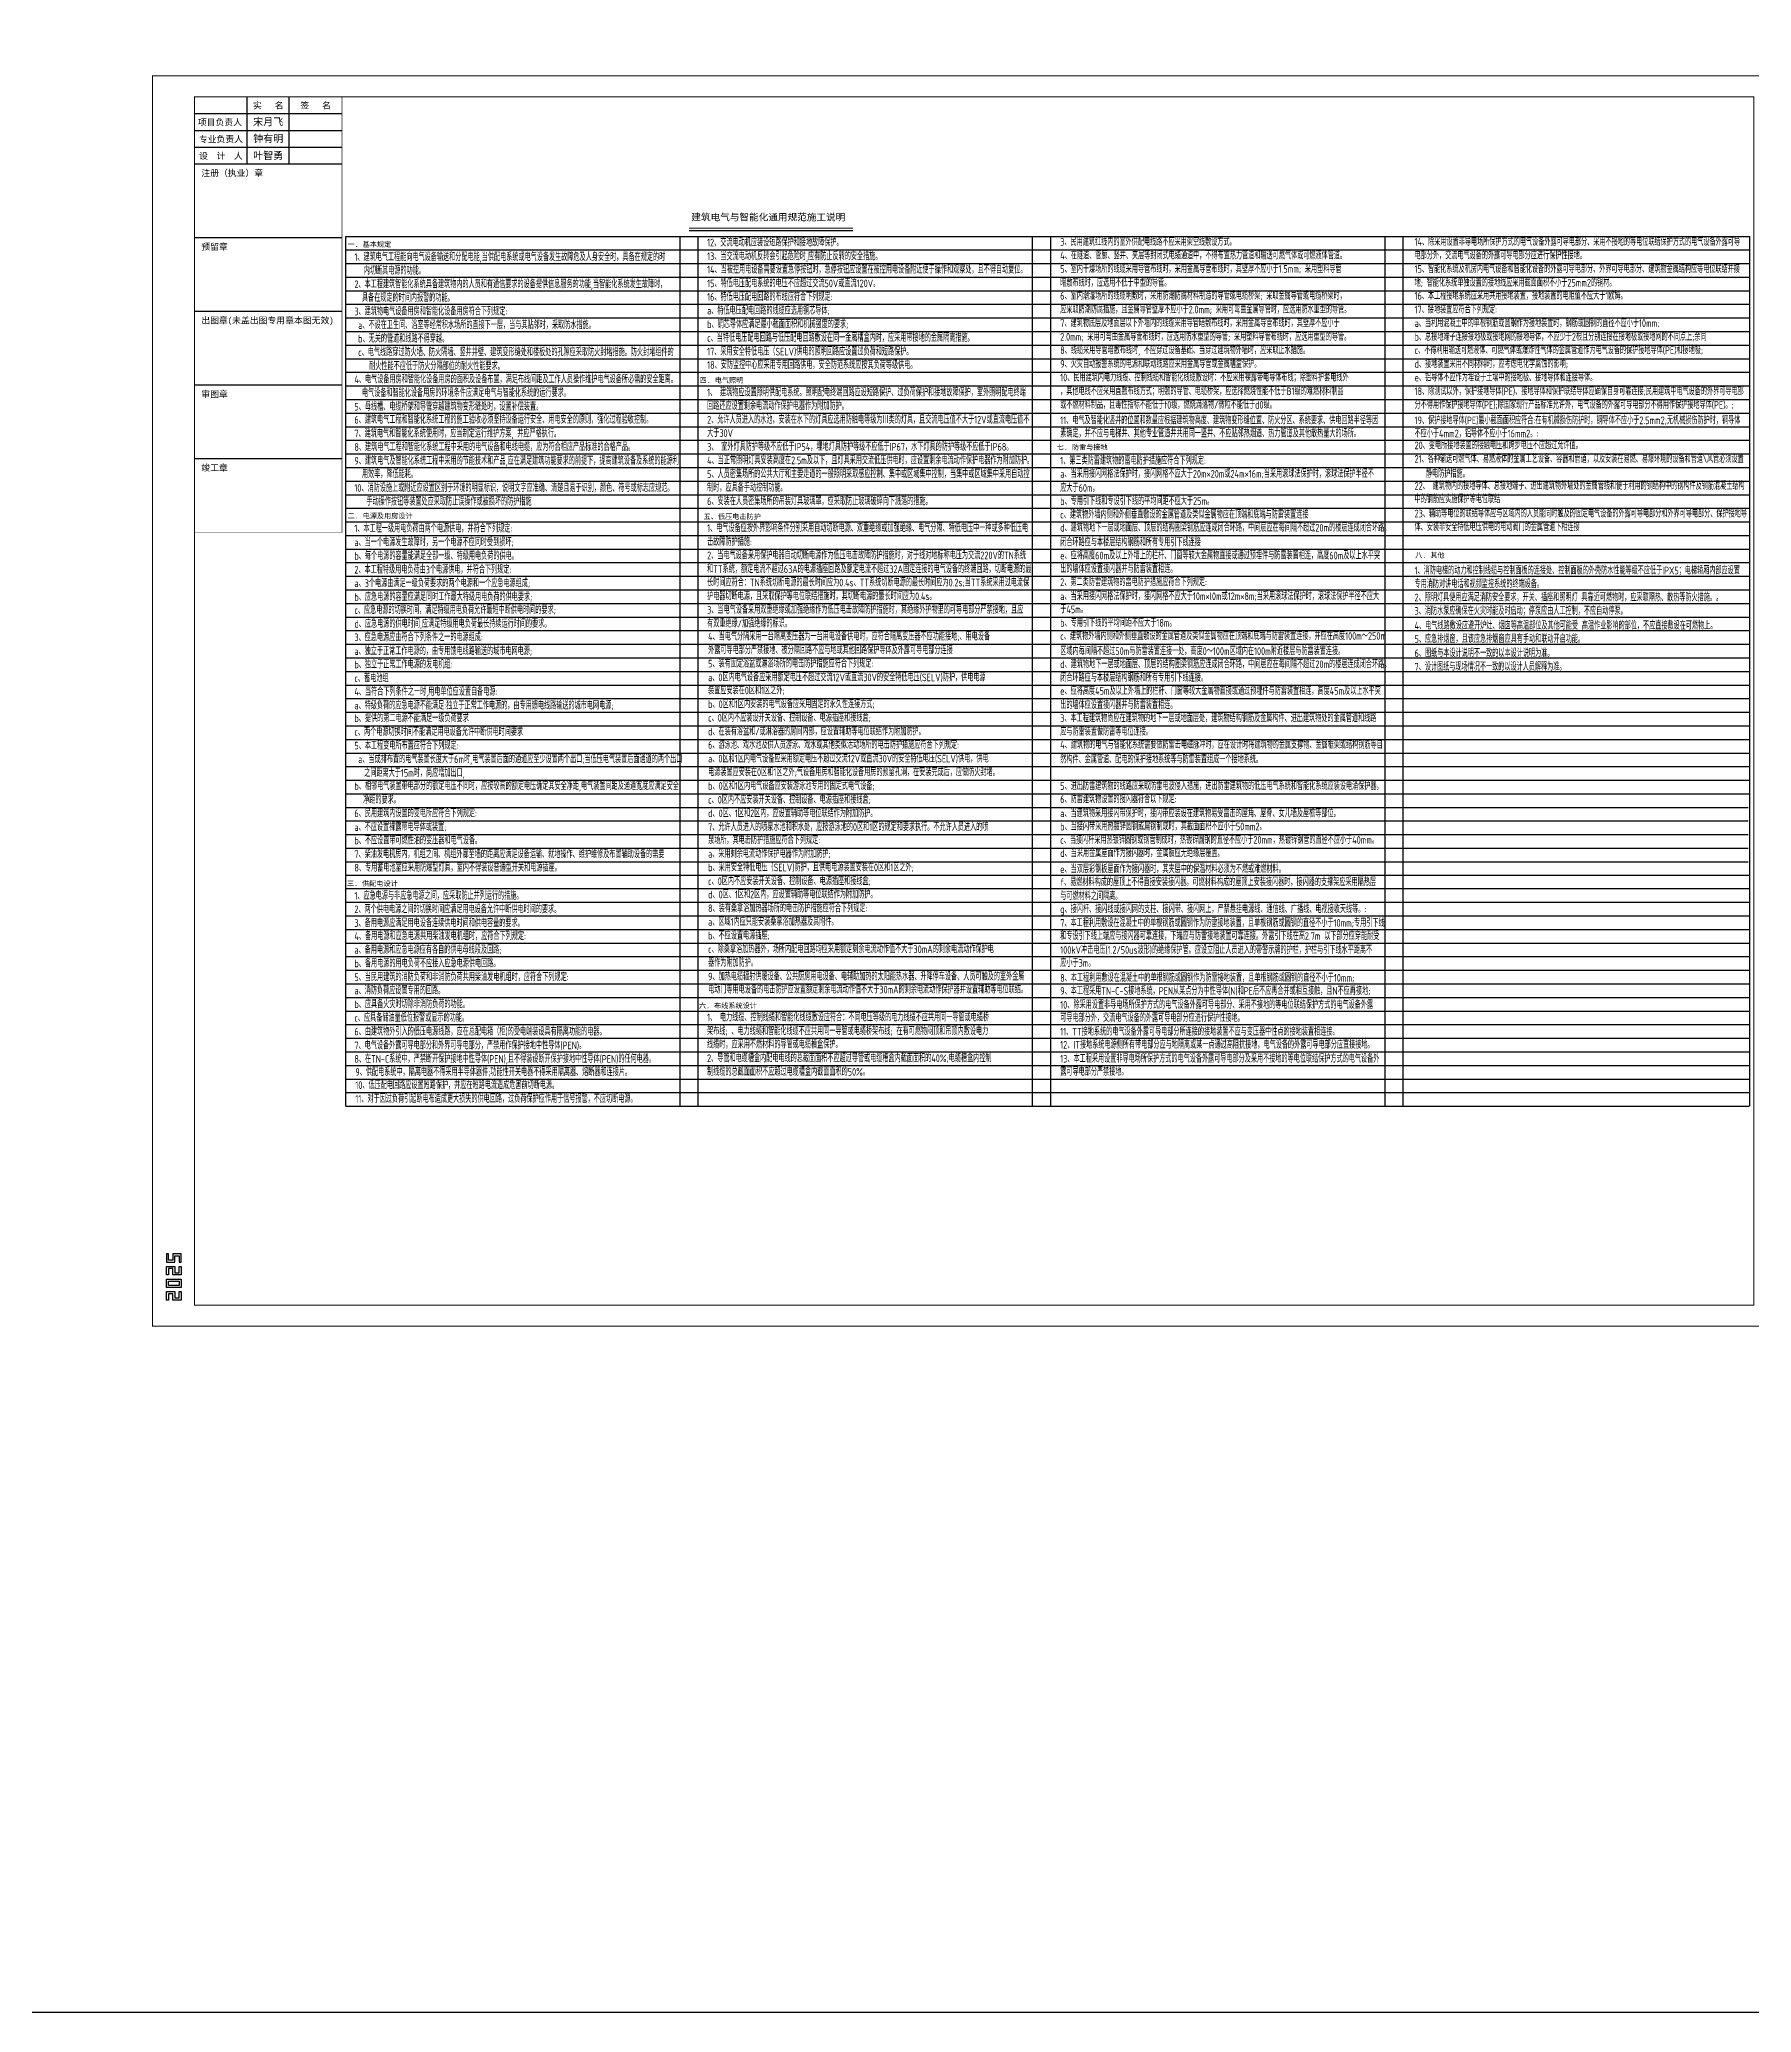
# Model space of a CAD drawing. Extents: x -1396510 to 1250330, y -1892470 to 1623980.
# Drawn here: x -1212194 to -1130832, y -330130 to -236395 of the extents above; entities that cross this region are included whole.
import ezdxf
from ezdxf.enums import TextEntityAlignment as Align

# ---------------------------------------------------------------- set-up
doc = ezdxf.new("R2010")
doc.units = 0
doc.header["$LTSCALE"] = 1000
doc.header["$MEASUREMENT"] = 0
doc.layers.get('Defpoints').update_dxf_attribs({"color": 210})
for name, color, linetype in [('0-cxFrame', 155, 'Continuous'), ('qianming', 155, 'Continuous'), ('电气-文字', 7, 'Continuous')]:
    doc.layers.add(name, color=color, linetype=linetype)
doc.layers.add('0-cxText', color=131, linetype='Continuous', lineweight=25)
doc.layers.add('电气-辅助线', color=8, linetype='Continuous', plot=False)
doc.styles.add('cx_biaoti', font='')
doc.styles.add('cx_tuming', font='simhei.ttf')
doc.styles.add('cx_tuqian1', font='')
doc.styles.get("Standard").update_dxf_attribs({"font": 'gbenor.shx', "bigfont": 'gbcbig.shx'})
doc.styles.add('图框宋体', font='', dxfattribs={"width": 0.75})
doc.styles.add('黑体', font='simhei.ttf', dxfattribs={"height": 12})
doc.styles.get('cx_biaoti').set_extended_font_data('SimSun')
doc.styles.get('cx_tuqian1').set_extended_font_data('SimSun')
doc.styles.get('图框宋体').set_extended_font_data('SimSun')

# ---------------------------------------------------------------- blocks, each defined once
blk = doc.blocks.new('zjcx_lan_xinxi(Dragon)')
for p, q in [((7000, -3200), (0, -3200)), ((7000, -6700), (0, -6700)), ((7000, -10200), (0, -10200)), ((7000, -13700), (0, -13700)), ((7000, -17200), (0, -17200))]:
    blk.add_line(p, q)
at = {"const_width": 25}
blk.add_lwpolyline([(0, -20700), (7000, -20700), (7000, 0), (0, 0)], close=True, dxfattribs=at)
for points in [[(2500, -3200), (2500, 0)], [(4500, -3200), (4500, 0)], [(0, -800), (7000, -800)], [(0, -1600), (7000, -1600)], [(0, -2400), (7000, -2400)]]:
    blk.add_lwpolyline(points)
for points in [[(7000, -3200), (7000, 0)], [(0, -3200), (7000, -3200)], [(0, -20700), (7000, -20700), (7000, -3200)], [(0, -20700), (7000, -20700)]]:
    blk.add_lwpolyline(points, dxfattribs=at)
at = {"style": '图框宋体'}
for s, p in [('实   名', (3500, -400)), ('签   名', (5750, -400)), ('项目负责人', (1204, -1200)), ('专业负责人', (1250, -2000)), ('设  计  人', (1250, -2800))]:
    blk.add_text(s, height=300, dxfattribs=at).set_placement(p, align=Align.MIDDLE)
for s, p in [('注册（执业）章', (318, -3771)), ('预留章', (318, -7271)), ('出图章(未盖出图专用章本图无效)', (318, -10771)), ('审图章', (318, -14271)), ('竣工章', (318, -17771))]:
    blk.add_text(s, height=300, dxfattribs=at).set_placement(p)
blk = doc.blocks.new('T-信息(Dragon)')
at = {"layer": '0-cxFrame'}
blk.add_blockref('zjcx_lan_xinxi(Dragon)', (0, 0), dxfattribs=at)
at = {"layer": 'qianming', "color": 3, "style": 'cx_biaoti'}
for s, p in [('宋月飞', (3497, -1185)), ('钟有明', (3497, -1985)), ('叶智勇', (3497, -2785))]:
    blk.add_text(s, height=350, dxfattribs=at).set_placement(p, align=Align.MIDDLE_CENTER)
blk = doc.blocks.new('TK22.A1 L(Dragon)')
at = {"layer": '0-cxFrame', "color": 7, "const_width": 0.5}
blk.add_lwpolyline([(0, 0), (-841, 0), (-841, 594), (0, 594)], close=True, dxfattribs=at)
at = {"layer": '0-cxFrame', "const_width": 0.5}
blk.add_lwpolyline([(-80, 10), (-821, 10), (-821, 584), (-80, 584)], close=True, dxfattribs=at)
at = {"layer": 'Defpoints', "color": 2}
for points in [[(-833.37, 34.37), (-834.37, 34.37), (-834.37, 30.37), (-830.37, 30.37), (-830.37, 33.37), (-828.37, 33.37), (-828.37, 30.37), (-827.37, 30.37), (-827.37, 34.37), (-831.37, 34.37), (-831.37, 31.37), (-833.37, 31.37), (-833.37, 34.37)], [(-833.37, 24.37), (-834.37, 24.37), (-834.37, 28.37), (-830.37, 28.37), (-830.37, 25.37), (-828.37, 25.37), (-828.37, 28.37), (-827.37, 28.37), (-827.37, 24.37), (-831.37, 24.37), (-831.37, 27.37), (-833.37, 27.37), (-833.37, 24.37)], [(-833.37, 12.37), (-834.37, 12.37), (-834.37, 16.37), (-830.37, 16.37), (-830.37, 13.37), (-828.37, 13.37), (-828.37, 16.37), (-827.37, 16.37), (-827.37, 12.37), (-831.37, 12.37), (-831.37, 15.37), (-833.37, 15.37), (-833.37, 12.37)]]:
    blk.add_lwpolyline(points, dxfattribs=at)
for points in [[(-834.37, 18.37), (-834.37, 22.37), (-827.37, 22.37), (-827.37, 18.37)], [(-833.37, 19.37), (-833.37, 21.37), (-828.37, 21.37), (-828.37, 19.37)]]:
    blk.add_lwpolyline(points, close=True, dxfattribs=at)
at = {"layer": '0-cxFrame', "xscale": 0.01, "yscale": 0.01, "zscale": 0.01}
blk.add_blockref('T-信息(Dragon)', (-821, 584), dxfattribs=at)
at = {"style": '黑体', "flags": 4}
blk.add_attdef('图幅', text='', height=3.3, dxfattribs=at).set_placement((-40, 3), align=Align.RIGHT)
at = {"layer": '0-cxText', "flags": 4}
for tag, height, style, p in [('建设单位', 3.5, 'cx_tuming', (-45, 240)), ('项目名称', 3.5, 'cx_tuming', (-45, 210)), ('子项名称', 3.5, 'cx_tuming', (-45, 180)), ('工程编号', 3.3, 'cx_tuqian1', (-35, 165)), ('图名1', 3.5, 'cx_tuming', (-45, 87)), ('图名2', 3.5, 'cx_tuming', (-45, 79)), ('图名3', 3.5, 'cx_tuming', (-45, 71)), ('出图日期', 3.3, 'cx_tuqian1', (-39, 60)), ('专业', 3.3, 'cx_tuqian1', (-55, 52)), ('图号', 3.3, 'cx_tuqian1', (-55, 44)), ('版次', 3.3, 'cx_tuqian1', (-20, 44))]:
    blk.add_attdef(tag, text='', height=height, dxfattribs=dict(at, style=style)).set_placement(p, align=Align.MIDDLE)
at = {"layer": 'Defpoints', "color": 6, "flags": 4}
for tag, height, style, p in [('tufu', 3.3, '黑体', (-12, 12)), ('dwfname', 4, 'cx_tuqian1', (-80, 3))]:
    blk.add_attdef(tag, text='', height=height, dxfattribs=dict(at, style=style)).set_placement(p, align=Align.RIGHT)

msp = doc.modelspace()

# ---------------------------------------------------------------- linework, layer by layer
at = {"color": 1}
msp.add_lwpolyline([(-1396510, 286425.9), (-951874.9, 286425.9), (-951874.9, -330130), (-1396510, -330130)], close=True, dxfattribs=at)
at = {"layer": '电气-文字'}
msp.add_line((-1181324.3, -245465.2, 39356.5), (-1173540.1, -245465.2, 39356.5), dxfattribs=at)
at = {"layer": '电气-文字', "const_width": 36.3, "elevation": 39356.5}
msp.add_lwpolyline([(-1181324.3, -245362.3), (-1173540.1, -245362.3)], dxfattribs=at)
at = {"layer": '电气-辅助线'}
for p, q in [((-1197638.5, -287067.6, 78614.9), (-1197638.5, -245748.3, 78614.9)), ((-1197638.5, -245748.5, 78614.9), (-1130920, -245748.5, 57042.7)), ((-1197638.5, -246394.4, 78614.9), (-1130920, -246394.4, 57042.7)), ((-1181749.7, -287067.6, 75760.6), (-1181749.7, -245748.5, 39307.5)), ((-1180887.5, -287067.6, 75760.6), (-1180887.5, -245748.3, 39307.5)), ((-1164998.7, -287067.6, 72895.6), (-1164998.7, -245748.5)), ((-1164136.6, -287067.6, 72895.7), (-1164136.6, -245748.3)), ((-1148244.1, -287067.6, 72895.6), (-1148244.1, -245748.5)), ((-1147381.9, -287067.6, 72895.7), (-1147381.9, -245748.3)), ((-1130920, -287067.7, 129938.4), (-1130920, -245748.5, 57042.7)), ((-1197638.5, -247040.4, 78614.9), (-1130920, -247040.4, 57042.7)), ((-1197638.5, -247686.3, 78614.9), (-1130920, -247686.3, 57042.7)), ((-1197638.5, -248332.2, 78614.9), (-1130920, -248332.2, 57042.7)), ((-1197638.5, -248978.1, 78614.9), (-1130920, -248978.1, 57042.7)), ((-1197638.5, -249624.1, 78614.9), (-1130920, -249624.1, 57042.7)), ((-1197638.5, -250270, 78614.9), (-1130920, -250270, 57042.7)), ((-1197638.5, -250915.9, 78614.9), (-1130920, -250915.9, 57042.7)), ((-1197638.5, -251561.8, 78614.9), (-1130920, -251561.8, 57042.7)), ((-1197638.5, -252207.8, 78614.9), (-1130920, -252207.8, 57042.7)), ((-1197638.5, -252853.7, 78614.9), (-1130920, -252853.7, 57042.7)), ((-1197638.5, -253499.6, 78614.9), (-1130920, -253499.6, 57042.7)), ((-1197638.5, -254145.6, 78614.9), (-1130920, -254145.6, 57042.7)), ((-1197638.5, -254791.5, 78614.9), (-1130920, -254791.5, 57042.7)), ((-1197638.5, -255437.4, 78614.9), (-1130920, -255437.4, 57042.7)), ((-1197638.5, -256083.3, 78614.9), (-1130920, -256083.3, 57042.7)), ((-1197638.5, -256729.3, 78614.9), (-1130920, -256729.3, 57042.7)), ((-1197638.5, -257375.2, 78614.9), (-1130920, -257375.2, 57042.7)), ((-1197638.5, -258021.1, 78614.9), (-1130920, -258021.1, 57042.7)), ((-1197638.5, -258667, 78614.9), (-1130920, -258667, 57042.7)), ((-1197638.5, -259313, 78614.9), (-1130920, -259313, 57042.7)), ((-1197638.5, -259958.9, 78614.9), (-1130920, -259958.9, 57042.7)), ((-1197638.5, -260604.8, 78614.9), (-1130920, -260604.8, 57042.7)), ((-1197638.5, -261250.7, 78614.9), (-1130920, -261250.7, 57042.7)), ((-1197638.5, -261896.7, 78614.9), (-1130920, -261896.7, 57042.7)), ((-1197638.5, -262542.6, 78614.9), (-1130920, -262542.6, 57042.7)), ((-1197638.5, -263188.5, 78614.9), (-1130920, -263188.5, 57042.7)), ((-1197638.5, -263834.4, 78614.9), (-1130920, -263834.4, 57042.7)), ((-1197638.5, -264480.4, 78614.9), (-1130920, -264480.4, 57042.7)), ((-1197638.5, -265126.3, 78614.9), (-1130920, -265126.3, 57042.7)), ((-1197638.5, -265772.2, 78614.9), (-1130920, -265772.2, 57042.7)), ((-1197638.5, -266418.2, 78614.9), (-1130920, -266418.2, 57042.7)), ((-1197638.5, -267064.1, 78614.9), (-1130920, -267064.1, 57042.7)), ((-1197638.5, -267710, 78614.9), (-1130920, -267710, 57042.7)), ((-1197638.5, -268355.9, 78614.9), (-1130920, -268355.9, 57042.7)), ((-1197638.5, -269001.9, 78614.9), (-1130920, -269001.9, 57042.7)), ((-1197638.5, -269647.8, 78614.9), (-1130920, -269647.8, 57042.7)), ((-1197638.5, -270293.7, 78614.9), (-1130920, -270293.7, 57042.7)), ((-1197638.5, -270939.6, 78614.9), (-1130920, -270939.6, 57042.7)), ((-1197638.5, -271585.6, 78614.9), (-1130920, -271585.6, 57042.7)), ((-1197638.5, -272231.5, 78614.9), (-1130920, -272231.5, 57042.7)), ((-1197638.5, -272877.4, 78614.9), (-1130985.7, -272877.4, 78614.9)), ((-1197638.5, -273523.3, 78614.9), (-1130985.7, -273523.3, 78614.9)), ((-1197638.5, -274169.3, 78614.9), (-1130985.7, -274169.3, 78614.9)), ((-1197638.5, -274815.2, 78614.9), (-1130985.7, -274815.2, 78614.9)), ((-1197638.5, -275461.1, 78614.9), (-1130985.7, -275461.1, 78614.9)), ((-1197638.5, -276092.3, 78614.9), (-1130920, -276092.3, 57042.7)), ((-1197638.5, -276738.2, 78614.9), (-1130920, -276738.2, 57042.7)), ((-1197638.5, -277384.1, 78614.9), (-1130920, -277384.1, 57042.7)), ((-1197638.5, -278030.1, 78614.9), (-1130920, -278030.1, 57042.7)), ((-1197638.5, -278676, 78614.9), (-1130920, -278676, 57042.7)), ((-1197638.5, -279321.9, 78614.9), (-1130944.4, -279321.9, 57042.7)), ((-1197638.5, -279967.8, 78614.9), (-1130944.4, -279967.8, 57042.7)), ((-1197638.5, -280613.8, 78614.9), (-1130944.4, -280613.8, 57042.7)), ((-1197638.5, -281259.7, 78614.9), (-1130944.4, -281259.7, 57042.7)), ((-1197638.5, -281905.6, 78614.9), (-1130944.4, -281905.6, 57042.7)), ((-1197638.5, -282551.5, 78614.9), (-1130944.4, -282551.5, 57042.7)), ((-1197638.5, -283197.5, 78614.9), (-1130944.4, -283197.5, 57042.7)), ((-1197638.5, -283843.4, 78614.9), (-1130944.4, -283843.4, 57042.7)), ((-1197638.5, -284489.3, 78614.9), (-1130944.4, -284489.3, 57042.7)), ((-1197638.5, -285135.2, 78614.9), (-1130944.4, -285135.2, 57042.7)), ((-1197638.5, -285781.2, 78614.9), (-1130944.4, -285781.2, 57042.7)), ((-1197638.5, -286427.1, 78614.9), (-1130944.4, -286427.1, 57042.7)), ((-1197638.5, -287067.6, 78614.9), (-1130944.4, -287067.6, 57042.7))]:
    msp.add_line(p, q, dxfattribs=at)

# ---------------------------------------------------------------- block references
at = {"layer": '0-cxFrame', "xscale": 100, "yscale": 100, "zscale": 100}
msp.add_blockref('TK22.A1 L(Dragon)', (-1122720, -297520), dxfattribs=at)

# ---------------------------------------------------------------- texts
at = {"layer": '电气-文字', "style": '黑体'}
msp.add_text('建筑电气与智能化通用规范施工说明', height=326.592, dxfattribs=at).set_placement((-1181214.8, -244999.2, 78614.9))
at = {"layer": '电气-文字', "color": 6, "style": '黑体'}
for s, p in [('一. 基本规定', (-1197553.2, -246247.9, 78614.9)), ('四. 电气照明', (-1180819.8, -252705, 78614.9)), ('七. 防雷与接地', (-1163847.6, -255884.5, 78614.9)), ('二. 电源及用房设计', (-1197553.2, -259148.3, 78614.9)), (' 五、低压电击防护', (-1180819.8, -259180.6, 78614.9)), ('八. 其他', (-1146814.8, -261018.1, 78614.9)), ('三. 供配电设计', (-1197582.3, -276610.1, 78614.9)), ('六. 布线系统设计', (-1180852.7, -282417.9, 78614.9))]:
    msp.add_text(s, height=242.22, dxfattribs=at).set_placement(p)
at = {"layer": '电气-文字', "ltscale": 99, "width": 0.8}
for s, height, p in [('1、建筑电气工程能向电气设备输送和分配电能,当供配电系统或电气设备发生故障危及人身安全时，具备在规定的时', 363.334, (-1197227.3, -246915.2, 78614.9)), ('12、交流电动机应装设短路保护和接地故障保护。', 363.334, (-1180465, -246222.6, 78614.9)), ('13、当交流电动机反转会引起危险时,应有防止反转的安全措施。', 363.334, (-1180465, -246876.7, 78614.9)), ('3、民用建筑红线内的室外供配电线路不应采用架空线敷设方式。', 363.334, (-1163684.5, -246191.8, 78614.9)), ('4、在隧道、管廊、竖井、夹层等封闭式电缆通道中，不得布置热力管道和输送可燃气体或可燃液体管道。', 363.334, (-1163684.5, -246836.8, 78614.9)), ('14、除采用设置非导电场所保护方式的电气设备外露可导电部分、采用不接地的等电位联结保护方式的电气设备外露可导', 363.334, (-1146846.3, -246191.8, 78614.9)), ('电部分外，交流电气设备的外露可导电部分应进行保护性接地。', 363.334, (-1146846.3, -246836.8, 78614.9)), ('内切断其电源的功能。', 363.33, (-1196782.8, -247561.1, 78614.9)), ('14、当被控用电设备需要设置急停按钮时，急停按钮应设置在被控用电设备附近便于操作和观察处，且不得自动复位。', 363.334, (-1180465, -247510.9, 78614.9)), ('5、室内干燥场所的线缆采用导管布线时，采用金属导管布线时，其壁厚不应小于1.5mm; 采用塑料导管', 363.334, (-1163684.5, -247480.1, 78614.9)), ('15、智能化系统及机房内电气设备和智能化设备的外露可导电部分、外界可导电部分、建筑物金属结构应等电位联结并接', 363.334, (-1146846.3, -247480.1, 78614.9)), ('15、特低电压配电系统的电压不应超过交流50V或直流120V。', 363.334, (-1180465, -248164, 78614.9)), ('暗敷布线时，应选用不低于中型的导管。', 363.334, (-1163684.5, -248134.1, 78614.9)), ('6、室内潮湿场所的线缆明敷时，采用防潮防腐材料制造的导管或电缆桥架; 采取金属导管或电缆桥架时，', 363.334, (-1163684.5, -248754.7, 78614.9)), ('地; 智能化系统单独设置的接地线应采用截面面积不小于25mm2的铜材。  ', 363.334, (-1146846.3, -248134.1, 78614.9)), ('16、本工程接地系统应采用共用接地装置，接地装置的电阻值不应大于1欧姆。', 363.334, (-1146846.3, -248754.7, 78614.9)), ('3、建筑物电气设备用房和智能化设备用房符合下列规定:', 363.334, (-1197227.3, -249498.9, 78614.9)), ('16、特低电压配电回路的布线应符合下列规定: ', 363.334, (-1180465, -248807.2, 78614.9)), ('a、特低电压配电回路的线缆应选用铜芯导体;', 363.334, (-1180465, -249461.3, 78614.9)), ('应采取防潮防腐措施，且金属导管壁厚不应小于2.0mm; 采用可弯曲金属导管时，应选用防水重型的导管。', 363.334, (-1163684.5, -249407.9, 78614.9)), ('17、接地装置应符合下列规定:', 363.334, (-1146846.3, -249407.9, 78614.9)), ('b、铜芯导体应满足最小截面面积和机械强度的要求;', 363.334, (-1180465, -250109.1, 78614.9)), ('7、建筑物底层及地面层以下外墙内的线缆采用导管暗敷布线时，采用金属导管布线时，其壁厚不应小于', 363.334, (-1163684.5, -250051.1, 78614.9)), ('a、当利用混凝土中的单根钢筋或圆钢作为接地装置时，钢筋或圆钢的直径不应小于10mm;', 363.334, (-1146846.3, -250051.1, 78614.9)), ('17、采用安全特低电压（SELV)供电的照明回路应设置过负荷和短路保护。', 363.334, (-1180465, -251406.4, 78614.9)), ('c、当特低电压配电回路与低压配电回路敷设在同一金属槽盒内时，应采用带接地的金属隔离措施。', 363.334, (-1180465, -250752.3, 78614.9)), ('2.0mm; 采用可弯曲金属导管布线时，应选用防水重型的导管; 采用塑料导管布线时，应选用重型的导管。', 363.334, (-1163684.5, -250705.1, 78614.9)), ('8、线缆采用导管暗敷布线时, 不应穿过设备基础、当穿过建筑物外墙时，应采取止水措施。', 363.334, (-1163684.5, -251339.3, 78614.9)), ('c、不得利用输送可燃液体、可燃气体或爆炸性气体的金属管道作为电气设备的保护接地导体(PE)和接地极;', 363.334, (-1146846.3, -251339.3, 78614.9)), ('b、总接地端子连接接地极或接地网的接地导体，不应少于2根且分别连接在接地极或接地网的不同点上;余同', 363.334, (-1146846.3, -250705.1, 78614.9)), ('18、安防监控中心应采用专用回路供电，安全防范系统应按其负荷等级供电。', 363.334, (-1180465, -252042.3, 78614.9)), ('9、火灾自动报警系统的电源和联动线路应采用金属导管或金属槽盒保护。', 363.334, (-1163684.5, -251992.5, 78614.9)), ('d、接地装置采用不同材料时，应考虑电化学腐蚀的影响;', 363.334, (-1146846.3, -251992.5, 78614.9)), ('4、电气设备用房和智能化设备用房的面积及设备布置，满足布线间距及工作人员操作维护电气设备所必需的安全距离。', 363.334, (-1197227.3, -252725.9, 78614.9)), ('  电气设备和智能化设备用房的环境条件应满足电气与智能化系统的运行要求。', 363.334, (-1197227.3, -253369.1, 78614.9)), ('1、 建筑物应设置照明供配电系统。照明配电终端回路应设短路保护、过负荷保护和接地故障保护，室外照明配电终端', 363.334, (-1180465, -253346, 78614.9)), ('10、民用建筑内电力线缆、控制线缆和智能化线缆敷设时：不应采用裸露带电导体布线；除塑料护套电线外', 363.334, (-1163684.5, -252635.7, 78614.9)), ('，其他电线不应采用直敷布线方式；明敷的导管、电缆桥架，应选择燃烧性能不低于B1级的难燃材料制品', 363.334, (-1163684.5, -253289.8, 78614.9)), ('18、除测试以外，保护接地导体(PE)、接地导体和保护联结导体应确保自身可靠连接;民用建筑中电气设备的外界可导电部', 363.334, (-1146846.3, -253289.8, 78614.9)), ('e、铝导体不应作为埋设于土壤中的接地极、接地导体和连接导体。', 363.334, (-1146846.3, -252635.7, 78614.9)), ('5、母线槽、电缆桥架和导管穿越建筑物变形缝处时，设置补偿装置。', 363.334, (-1197227.3, -254023.2, 78614.9)), ('回路还应设置剩余电流动作保护电器作为附加防护。', 363.334, (-1180465, -253989.2, 78614.9)), ('或不燃材料制品，且毒性指标不能低于t0级，燃烧滴落物/微粒不能低于d0级。', 363.334, (-1163684.5, -253936.6, 78614.9)), ('分不得用作保护接地导体(PE);除国家现行产品标准允许外，电气设备的外露可导电部分不得用作保护接地导体(PE)。;', 363.334, (-1146846.3, -253936.6, 78614.9)), ('7、建筑电气和智能化系统使用时，应当制定运行维护方案, 并应严格执行。', 363.334, (-1197227.3, -255296.9, 78614.9)), ('6、建筑电气工程和智能化系统工程的施工验收必须坚持设备运行安全、用电安全的原则，强化过程验收控制。', 363.334, (-1197227.3, -254643.7, 78614.9)), ('大于30V', 363.33, (-1180465, -255277.4, 78614.9)), ('2、允许人员进入的水池，安装在水下的灯具应选用防触电等级为Ⅲ类的灯具，且交流电压值不大于12V或直流电压值不', 363.334, (-1180465, -254643.3, 78614.9)), ('11、电气及智能化竖井的位置和数量应根据建筑物高度、建筑物变形缝位置、防火分区、系统要求、供电回路半径等因', 363.334, (-1163684.5, -254672.2, 78614.9)), ('素确定，并不应与电梯井、其他专业管道井共用同一竖井、不应贴邻热烟道、热力管道及其他散热量大的场所。', 363.334, (-1163684.5, -255296.4, 78614.9)), ('19、保护接地导体(PE)最小截面面积应符合:在有机械损伤防护时，铜导体不应小于2.5mm2;无机械损伤防护时，铜导体', 363.334, (-1146846.3, -254672.2, 78614.9)), ('不应小于4mm2，铝导体不应小于16mm2。:', 363.334, (-1146846.3, -255296.4, 78614.9)), ('8、建筑电气工程和智能化系统工程中采用的电气设备和电线电缆，应为符合相应产品标准的合格产品。', 363.334, (-1197227.3, -255940.1, 78614.9)), ('3、 室外灯具防护等级不应低于IP54，埋地灯具防护等级不应低于IP67，水下灯具的防护等级不应低于IP68。', 363.334, (-1180465, -255930.6, 78614.9)), ('20、变电所接地装置的接触电压和跨步电压不应超过允许值。', 363.334, (-1146846.3, -255859.8, 78614.9)), ('9、建筑电气及智能化系统工程中采用的节能技术和产品,应在满足建筑功能要求的前提下，提高建筑设备及系统的能源利', 363.334, (-1197227.3, -256594.2, 78614.9)), ('  用效率，降低能耗。', 363.334, (-1197227.3, -257228.3, 78614.9)), ('4、当正常照明灯具安装高度在2.5m及以下，且灯具采用交流低压供电时，应设置剩余电流动作保护电器作为附加防护。', 363.334, (-1180465, -256573.8, 78614.9)), ('5、人员密集场所的公共大厅和主要走道的一般照明采取感应控制、集中或区域集中控制，当集中或区域集中采用自动控', 363.334, (-1180465, -257227.9, 78614.9)), ('1、第三类防雷建筑物的雷电防护措施应符合下列规定:', 363.334, (-1163684.5, -256588.1, 78614.9)), ('a、当采用接闪网格法保护时，接闪网格不应大于20m×20m或24m×16m;当采用滚球法保护时，滚球法保护半径不', 363.334, (-1163684.5, -257212.3, 78614.9)), ('   静电防护措施。', 363.33, (-1146846.3, -257206.2, 78614.9)), ('制时，应具备手动控制功能。', 363.334, (-1180465, -257872.9, 78614.9)), ('应大于60m。', 363.33, (-1163684.5, -257884.1, 78614.9)), ('22、 建筑物内的接地导体、总接地端子、进出建筑物外墙处的金属管线和便于利用的钢结构中的钢构件及钢筋混凝土结构', 363.334, (-1146846.3, -257783.5, 78614.9)), ('手动操作按钮等装置处应采取防止误操作或被损坏的防护措施', 363.334, (-1196654.9, -258532, 78614.9)), ('6、安装在人员密集场所的吊装灯具玻璃罩，应采取防止玻璃破碎向下溅落的措施。', 363.334, (-1180465, -258516.1, 78614.9)), ('b、专用引下线和专设引下线的平均间距不应大于25m。', 363.334, (-1163684.5, -258508.3, 78614.9)), ('23、辅助等电位的联结导体应与区域内的人员能同时触及的固定电气设备的外露可导电部分和外界可导电部分、保护接地导', 363.334, (-1146846.3, -259097.2, 78614.9)), ('中的钢筋应实施保护等电位联结', 363.334, (-1146846.3, -258417.6, 78614.9)), ('1、本工程一级用电负荷由两个电源供电，并符合下列规定:', 363.334, (-1197227.3, -259811.1, 78614.9)), ('1、电气设备应按外界影响条件分别采用自动切断电源、双重绝缘或加强绝缘、电气分隔、特低电压中一种或多种低压电', 363.334, (-1180465, -259790.7, 78614.9)), ('c、建筑物外墙内侧和外侧垂直敷设的金属管道及类似金属物应在顶端和底端与防雷装置连接', 363.334, (-1163684.5, -259148.8, 78614.9)), ('d、建筑物地下一层或地面层、顶层的结构圈梁钢筋应连成闭合环路，中间层应在每间隔不超过20m的楼层连成闭合环路。', 363.334, (-1163684.5, -259773, 78614.9)), ('体、安装非安全特低电压供电的电动阀门的金属管道下相连接', 363.334, (-1146846.3, -259740.4, 78614.9)), ('a、当一个电源发生故障时，另一个电源不应同时受到损坏;', 363.334, (-1197227.3, -260465.2, 78614.9)), ('击故障防护措施:', 363.33, (-1180465, -260443.9, 78614.9)), ('闭合环路应与本楼层结构钢筋和所有专用引下线连接', 363.334, (-1163684.5, -260467.4, 78614.9)), ('2、本工程特级用电负荷由3个电源供电，并符合下列规定:', 363.334, (-1197227.3, -261766.1, 78614.9)), ('b、每个电源的容量能满足全部一级、特级用电负荷的供电。', 363.334, (-1197227.3, -261112.9, 78614.9)), ('和TT系统，额定电流不超过63A的电源插座回路及额定电流不超过32A固定连接的电气设备的终端回路，切断电源的最', 363.334, (-1180465, -261741.2, 78614.9)), ('2、当电气设备采用保护电器自动切断电源作为低压电击故障防护措施时，对于线对地标称电压为交流220V的TN系统', 363.334, (-1180465, -261087.1, 78614.9)), ('出的墙体应设置接闪器并与防雷装置相连。', 363.334, (-1163684.5, -261732.1, 78614.9)), ('e、应将高度60m及以上外墙上的栏杆、门窗等较大金属物直接或通过预埋件与防雷装置相连，高度60m及以上水平突', 363.334, (-1163684.5, -261091.7, 78614.9)), ('a、3个电源由满足一级负荷要求的两个电源和一个应急电源组成; ', 363.334, (-1197227.3, -262409.3, 78614.9)), ('长时间应符合：TN系统切断电源的最长时间应为0.4s、TT系统切断电源的最长时间应为0.2s;当TT系统采用过电流保', 363.334, (-1180465, -262375.3, 78614.9)), ('2、第二类防雷建筑物的雷电防护措施应符合下列规定:', 363.334, (-1163684.5, -262356.4, 78614.9)), ('c、应急电源的切换时间，满足特级用电负荷允许最短中断供电时间的要求;', 363.334, (-1197227.3, -263683.9, 78614.9)), ('b、应急电源的容量应满足同时工作最大特级用电负荷的供电要求;', 363.334, (-1197227.3, -263063.4, 78614.9)), ('护电器切断电源，且采取保护等电位联结措施时，其切断电源的最长时间应为0.4s。', 363.334, (-1180465, -263028.5, 78614.9)), ('3、当电气设备采用双重绝缘或加强绝缘作为低压电击故障防护措施时，其绝缘外护物里的可导电部分严禁接地，且应', 363.334, (-1180465, -263671.7, 78614.9)), ('于45m。', 363.33, (-1163684.5, -263652.4, 78614.9)), ('a、当采用接闪网格法保护时，接闪网格不应大于10m×l0m或12m×8m;当采用滚球法保护时，滚球法保护半径不应大', 363.334, (-1163684.5, -263028.1, 78614.9)), ('d、应急电源的供电时间,应满足特级用电负荷最长持续运行时间的要求。', 363.334, (-1197227.3, -264337.1, 78614.9)), ('有双重绝缘/加强绝缘的标识。', 363.334, (-1180465, -264325.8, 78614.9)), ('b、专用引下线的平均间距不应大于18m。', 363.334, (-1163684.5, -264292.8, 78614.9)), ('3、应急电源应由符合下列条件之一的电源组成:', 363.334, (-1197227.3, -264980.3, 78614.9)), ('a、独立于正常工作电源的，由专用馈电线路输送的城市电网电源;', 363.334, (-1197227.3, -265634.4, 78614.9)), ('外露可导电部分严禁接地、被分隔回路不应与地或其他回路保护导体及外露可导电部分连接', 363.334, (-1180419.1, -265586.8, 78614.9)), ('4、当电气分隔采用一台隔离变压器为一台用电设备供电时，应符合隔离变压器不应功能接地;、用电设备', 363.334, (-1180419.1, -264942.7, 78614.9)), ('区域内每间隔不超过50m与防雷装置连接一处，高度0～100m区域内在100m附近楼层与防雷装置连接。', 363.334, (-1163684.5, -265636.3, 78614.9)), ('c、建筑物外墙内侧和外侧垂直敷设的金属管道及类似金属物应在顶端和底端与防雷装置连接，并应在高度100m～250m', 363.334, (-1163684.5, -264917, 78614.9)), ('b、独立于正常工作电源的发电机组:', 363.334, (-1197227.3, -266268.6, 78614.9)), ('5、装有固定浴盆或淋浴场所的电击防护措施应符合下列规定:', 363.334, (-1180419.1, -266230, 78614.9)), ('d、建筑物地下一层或地面层、顶层的结构圈梁钢筋应连成闭合环路，中间层应在每间隔不超过20m的楼层连成闭合环路。', 363.334, (-1163684.5, -266260.6, 78614.9)), ('7、设计图纸与现场情况不一致的以设计人员解释为准。', 363.334, (-1146846.3, -266378.8, 78614.9)), ('6、图纸与本设计说明不一致的以本设计说明为准。', 363.334, (-1146846.3, -265733.2, 78614.9)), ('c、蓄电池组', 363.33, (-1197227.3, -266921.7, 78614.9)), ('装置应安装在0区和1区之外;', 363.334, (-1180419.1, -267504.6, 78614.9)), ('a、0区内电气设备应采用额定电压不超过交流12V或直流30V的安全特低电压(SELV)防护，供电电源', 363.334, (-1180419.1, -266884.1, 78614.9)), ('闭合环路应与本楼层结构钢筋和所有专用引下线连接。', 363.334, (-1163684.5, -266901, 78614.9)), ('e、应将高度45m及以上外墙上的栏杆、门窗等较大金属物直接或通过预埋件与防雷装置相连，高度45m及以上水平突', 363.334, (-1163684.5, -267525.2, 78614.9)), ('4、当符合下列条件之一时,用电单位应设置自备电源:', 363.334, (-1197227.3, -267564.9, 78614.9)), ('a、特级负荷的应急电源不能满足:独立于正常工作电源的，由专用馈电线路输送的城市电网电源;', 363.334, (-1197227.3, -268219, 78614.9)), ('b、0区和1区内安装的电气设备应采用固定的永久性连接方式;', 363.334, (-1180419.1, -268157.8, 78614.9)), ('出的墙体应设置接闪器并与防雷装置相连。', 363.334, (-1163684.5, -268197, 78614.9)), ('b、提供的第二电源不能满足一级负荷要求', 363.334, (-1197227.3, -268825, 78614.9)), ('c、0区内不应装设开关设备、控制设备、电源插座和接线盒;', 363.334, (-1180419.1, -268801, 78614.9)), ('3、本工程建筑物尚应在建筑物的地下一层或地面层处，建筑物结构钢筋及金属构件、进出建筑物处的金属管道和线路', 363.334, (-1163684.5, -268821.2, 78614.9)), ('c、两个电源切换时间不能满足用电设备允许中断供电时间要求', 363.334, (-1197227.3, -269472.8, 78614.9)), ('5、本工程变电所布置应符合下列规定:', 363.334, (-1197227.3, -270126, 78614.9)), ('d、在装有浴盆和/或淋浴器的房间内部，应设置辅助等电位联结作为附加防护。', 363.334, (-1180419.1, -269455.1, 78614.9)), ('6、游泳池、戏水池及供人员游泳、戏水或其他类似活动场所的电击防护措施应符合下列规定:', 363.334, (-1180419.1, -270089.2, 78614.9)), ('应与防雷装置做防雷等电位连接。', 363.334, (-1163684.5, -269461.7, 78614.9)), ('4、建筑物的电气与智能化系统需要做防雷击电磁脉冲时，应在设计时将建筑物的金属支撑物、金属框架或结构钢筋等自', 363.334, (-1163684.5, -270085.9, 78614.9)), (' a、当成排布置的电气装置长度大于6m时,电气装置后面的通道应至少设置两个出口;当低压电气装置后面通道的两个出口', 363.334, (-1197227.3, -270769.2, 78614.9)), ('a、0区和1区内电气设备应采用额定电压不超过交流12V或直流30V的安全特低电压(SELV)供电，供电', 363.334, (-1180419.1, -270742.4, 78614.9)), ('然构件、金属管道、配电的保护接地系统等与防雷装置组成一个接地系统。', 363.334, (-1163684.5, -270780.4, 78614.9)), ('b、相邻电气装置带电部分的额定电压不同时，应按较高的额定电压确定其安全净距,电气装置间距及通道宽度应满足安全', 363.334, (-1197227.3, -272043.8, 78614.9)), ('之间距离大于15m时，尚应增加出口,', 363.334, (-1196762, -271423.3, 78614.9)), ('电源装置应安装在0区和1区之外;气设备用房和智能化设备用房的预留孔洞，在安装完成后，应做防火封堵。', 363.334, (-1180419.1, -271385.6, 78614.9)), ('b、0区和1区内电气设备应安装游泳池专用的固定式电气设备;', 363.334, (-1180419.1, -272039.7, 78614.9)), ('5、进出防雷建筑物的线路应采取防雷电波侵入措施，进出防雷建筑物的低压电气系统和智能化系统应装设电涌保护器。', 363.334, (-1163684.5, -272045, 78614.9)), ('净距的要求。', 363.33, (-1196810.9, -272697, 78614.9)), ('c、0区内不应安装开关设备、控制设备、电源插座和接线盒;', 363.334, (-1180419.1, -272696.5, 78614.9)), ('6、防雷建筑物设置的接闪器符合以下规定:', 363.334, (-1163684.5, -272669.3, 78614.9)), ('a、不应设置裸露带电导体或装置;', 363.334, (-1197227.3, -273994.3, 78614.9)), ('6、民用建筑内设置的变电所应符合下列规定:', 363.334, (-1197227.3, -273340.2, 78614.9)), ('7、允许人员进入的喷泉水池和积水处，应按游泳池的0区和1区的规定和要求执行。不允许人员进入的喷', 363.334, (-1180419.1, -273993.8, 78614.9)), ('d、0区、1区和2区内，应设置辅助等电位联结作为附加防护。', 363.334, (-1180419.1, -273339.7, 78614.9)), ('a、当建筑物采用接闪带保护时，接闪带应装设在建筑物易受雷击的屋角、屋脊、女儿墙及屋檐等部位。', 363.334, (-1163684.5, -273341, 78614.9)), ('b、当接闪带采用热镀锌圆钢或扁钢制成时，其截面面积不应小于50mm2。', 363.334, (-1163684.5, -273965.3, 78614.9)), ('b、不应设置带可燃性油的变压器和电气设备。', 363.334, (-1197227.3, -274628.4, 78614.9)), ('泉场所，其电击防护措施应符合下列规定:', 363.334, (-1180419.1, -274614.4, 78614.9)), ('c、当接闪杆采用热镀锌圆钢或钢管制成时，热镀锌圆钢的直径不应小于20mm，热镀锌钢管的直径不应小于40mm。', 363.334, (-1163684.5, -274605.7, 78614.9)), ('7、柴油发电机房内，机组之间、机组外廊至墙的距离应满足设备运输、就地操作、维护维修及布置辅助设备的需要', 363.334, (-1197227.3, -275281.6, 78614.9)), ('8、专用蓄电池室应采用防爆型灯具，室内不得装设普通型开关和电源插座。', 363.334, (-1197227.3, -275924.8, 78614.9)), ('a、采用剩余电流动作保护电器作为附加防护;', 363.334, (-1180419.1, -275267.5, 78614.9)), ('b、采用安全特低电压（SELV)防护，且供电电源装置安装在0区和1区之外;', 363.334, (-1180419.1, -275910.7, 78614.9)), ('d、当采用金属屋面作为接闪器时，金属板应无绝缘层覆盖。', 363.334, (-1163684.5, -275230, 78614.9)), ('c、0区内不应安装开关设备、控制设备、电源插座和接线盒;', 363.334, (-1180419.1, -276564.8, 78614.9)), ('e、当双层彩钢板屋面作为接闪器时，其夹层中的保温材料必须为不燃或难燃材料。', 363.334, (-1163684.5, -275990.3, 78614.9)), ('f、易燃材料构成的屋顶上不得直接安装接闪器。可燃材料构成的屋顶上安装接闪器时，接闪器的支撑架应采用隔热层', 363.334, (-1163684.5, -276610.2, 78614.9)), ('1、应急电源与非应急电源之间，应采取防止并列运行的措施。', 363.334, (-1197227.5, -277257.4, 78614.9)), ('d、0区、1区和2区内，应设置辅助等电位联结作为附加防护。', 363.334, (-1180419.1, -277199, 78614.9)), ('8、装有桑拿浴加热器场所的电击防护措施应符合下列规定:', 363.334, (-1180419.1, -277852.2, 78614.9)), ('与可燃材料之间隔离。', 363.33, (-1163684.5, -277273.3, 78614.9)), ('2、两个供电电源之间的切换时间应满足用电设备允许中断供电时间的要求。', 363.334, (-1197227.5, -277900.6, 78614.9)), ('3、备用电源应满足用电设备连续供电时间和供电容量的要求。', 363.334, (-1197227.5, -278554.7, 78614.9)), ('a、区域1内应只能安装桑拿浴加热器及其附件。', 363.334, (-1180419.1, -278495.4, 78614.9)), ('7、本工程利用敷设在混凝土中的单根钢筋或圆钢作为防雷接地装置，且单根钢筋或圆钢的直径不小于10mm;专用引下线', 363.334, (-1163684.5, -278548.8, 78614.9)), ('g、接闪杆、接闪线或接闪网的支柱、接闪带、接闪网上，严禁悬挂电源线、通信线、广播线、电视接收天线等。:', 363.334, (-1163684.5, -277893.2, 78614.9)), ('4、备用电源和应急电源共用柴油发电机组时，应符合下列规定:', 363.334, (-1197227.5, -279175.2, 78614.9)), ('b、不应设置电源插座;', 363.334, (-1180419.1, -279149.5, 78614.9)), ('和专设引下线上端应与接闪器可靠连接，下端应与防雷接地装置可靠连接。外露引下线在高2.7m 以下部分应穿能耐受', 363.334, (-1163684.5, -279168.7, 78614.9)), ('a、备用电源和应急电源应有各自的供电母线段及回路;', 363.334, (-1197227.5, -279828.4, 78614.9)), ('b、备用电源的用电负荷不应接入应急电源供电回路。', 363.334, (-1197227.5, -280471.6, 78614.9)), ('器作为附加防护。', 363.33, (-1180419.1, -280440.4, 78614.9)), ('c、除桑拿浴加热器外，场所内配电回路均应采用额定剩余电流动作值不大于30mA的剩余电流动作保护电', 363.334, (-1180419.1, -279797.2, 78614.9)), ('应小于3m。', 363.33, (-1163684.5, -280451.8, 78614.9)), ('100kV冲击电压(1.2/50us波形)的绝缘保护管。应设立阻止人员进入的带警示牌的护栏，护栏与引下线水平距离不', 363.334, (-1163684.5, -279831.8, 78614.9)), ('5、当民用建筑的消防负荷和非消防负荷共用柴油发电机组时，应符合下列规定:', 363.334, (-1197227.5, -281125.7, 78614.9)), ('9、加热电缆辐射供暖设备、公共厨房用电设备、电辅助加热的太阳能热水器、升降停车设备、人员可触及的室外金属', 363.334, (-1180419.1, -281094.5, 78614.9)), ('8、本工程利用敷设在混凝土中的单根钢筋或圆钢作为防雷接地装置，且单根钢筋或圆钢的直径不小于10mm;', 363.334, (-1163684.5, -281158.1, 78614.9)), ('a、消防负荷应设置专用的回路。', 363.334, (-1197227.5, -281759.8, 78614.9)), ('b、应具备火灾时切除非消防负荷的功能。', 363.334, (-1197227.5, -282413, 78614.9)), ('电动门等用电设备的电击防护应设置额定剩余电流动作值不大于30mA的剩余电流动作保护器并设置辅助等电位联结。', 363.334, (-1180419.1, -281715, 78614.9)), ('10、除采用设置非导电场所保护方式的电气设备外露可导电部分、采用不接地的等电位联结保护方式的电气设备外露', 363.334, (-1163684.5, -282441.1, 78614.9)), ('9、本工程采用TN-C-S接地系统，PEN从某点分为中性导体(N)和PE后不应再合并或相互接触，且N不应再接地;', 363.334, (-1163684.5, -281778, 78614.9)), ('c、应具备储油量低位报警或显示的功能。', 363.334, (-1197227.5, -283056.2, 78614.9)), ('1、 电力线缆、控制线缆和智能化线缆敷设应符合：不同电压等级的电力线缆不应共用同一导管或电缆桥', 363.334, (-1180468.8, -283036.2, 78614.9)), ('可导电部分外，交流电气设备的外露可导电部分应进行保护性接地。', 363.334, (-1163684.5, -283061, 78614.9)), ('7、电气设备外露可导电部分和外界可导电部分，严禁用作保护接地中性导体(PEN)。', 363.334, (-1197227.5, -284367.1, 78614.9)), ('6、由建筑物外引入的低压电源线路，应在总配电箱（柜)的受电端装设具有隔离功能的电器。', 363.334, (-1197227.5, -283710.3, 78614.9)), ('架布线; 、电力线缆和智能化线缆不应共用同一导管或电缆桥架布线; 在有可燃物闷顶和吊顶内敷设电力', 363.334, (-1180468.8, -283690.3, 78614.9)), ('线缆时，应采用不燃材料的导管或电缆槽盒保护。 ', 363.334, (-1180468.8, -284324.5, 78614.9)), ('11、TT接地系统的电气设备外露可导电部分所连接的接地装置不应与变压器中性点的接地装置相连接。', 363.334, (-1163684.5, -283716.6, 78614.9)), ('12、IT接地系统电源侧所有带电部分应与地隔离或某一点通过高阻抗接地，电气设备的外露可导电部分应直接接地。', 363.334, (-1163684.5, -284336.5, 78614.9)), ('8、在TN-C系统中，严禁断开保护接地中性导体(PEN),且不得装设断开保护接地中性导体(PEN)的任何电器。', 363.334, (-1197227.5, -285010.3, 78614.9)), ('2、导管和电缆槽盒内配电电线的总截面面积不应超过导管或电缆槽盒内截面面积的40%%%;电缆槽盒内控制', 363.334, (-1180468.8, -284977.7, 78614.9)), ('13、本工程采用设置非导电场所保护方式的电气设备外露可导电部分及采用不接地的等电位联结保护方式的电气设备外', 363.334, (-1163684.5, -284999.6, 78614.9)), ('10、低压配电回路应设置短路保护，并应在短路电流造成危害前切断电源。', 363.334, (-1197181.2, -286253.6, 78614.9)), ('9、供配电系统中，隔离电器不得采用半导体器件;功能性开关电器不得采用隔离器、熔断器和连接片。', 363.334, (-1197181.2, -285633.1, 78614.9)), ('制线缆的总截面面积不应超过电缆槽盒内截面面积的50%%%。', 363.334, (-1180468.8, -285620.9, 78614.9)), ('露可导电部分严禁接地。', 363.334, (-1163684.5, -285619.6, 78614.9)), ('11、对于因过负荷引起断电布造成更大损失的供电回路，过负荷保护应作用于信号报警，不应切断电源。', 363.334, (-1197181.2, -286906.8, 78614.9))]:
    msp.add_text(s, height=height, dxfattribs=at).set_placement(p)
at = {"layer": '电气-文字', "color": 4, "ltscale": 99, "width": 0.8}
for s, p in [('2、本工程建筑智能化系统具备建筑物内的人员和有通信要求的设备提供信息服务的功能,当智能化系统发生故障时，', (-1197227.3, -248207.1, 78614.9)), ('  具备在规定的时间内报警的功能。', (-1197227.3, -248853, 78614.9))]:
    msp.add_text(s, height=363.334, dxfattribs=at).set_placement(p)
at = {"layer": '电气-文字', "color": 7, "ltscale": 99, "width": 0.8}
for s, p in [(' a、不设在卫生间、浴室等经常积水场所的直接下一层，当与其贴邻时，采取防水措施。', (-1197227.3, -250144.8, 78614.9)), (' b、无关的管道和线路不得穿越。', (-1197227.3, -250790.8, 78614.9))]:
    msp.add_text(s, height=363.334, dxfattribs=at).set_placement(p)
at = {"layer": '电气-文字', "color": 1, "ltscale": 99, "width": 0.8}
for s, p in [(' c、电气线路穿过防火墙、防火隔墙、竖井井壁、建筑变形缝处和楼板处的孔隙应采取防火封堵措施。防火封堵组件的', (-1197227.3, -251436.7, 78614.9)), ('耐火性能不应低于防火分隔部位的耐火性能要求。', (-1196524.1, -252099.1, 78614.9)), ('21、各种输送可燃气体、易燃液体的金属工艺设备、容器和管道，以及安装在易燃、易爆环境的设备和管道\\风管必须设置', (-1146846.3, -256503, 78614.9)), ('10、消防设施上或附近应设置区别于环境的明显标识，说明文字应准确、清楚且易于识别，颜色、符号或标志应规范。', (-1197227.3, -257886, 78614.9)), ('1、消防电梯的动力和控制线缆与控制面板的连接处、控制面板的外壳防水性能等级不应低于IPX5；电梯轿厢内部应设置', (-1146846.3, -261806.8, 78614.9)), ('专用消防对讲电话和视频监控系统的终端设备。', (-1146846.3, -262446.4, 78614.9)), ('2、照明灯具使用应满足消防安全要求，开关、插座和照明灯 具靠近可燃物时，应采取隔热、散热等防火措施。。', (-1146846.3, -263086, 78614.9)), ('3、消防水泵应确保在火灾时能及时启动；停泵应由人工控制，不应自动停泵。', (-1146846.3, -263728, 78614.9)), ('4、电气线路敷设应避开炉灶、烟囱等高温部位及其他可能受 高温作业影响的部位，不应直接敷设在可燃物上。', (-1146846.3, -264424, 78614.9)), ('5、应急排烟窗，且该应急排烟窗应具有手动和联动开启功能。', (-1146846.3, -265058.8, 78614.9))]:
    msp.add_text(s, height=363.334, dxfattribs=at).set_placement(p)

doc.saveas('drawing.dxf')
